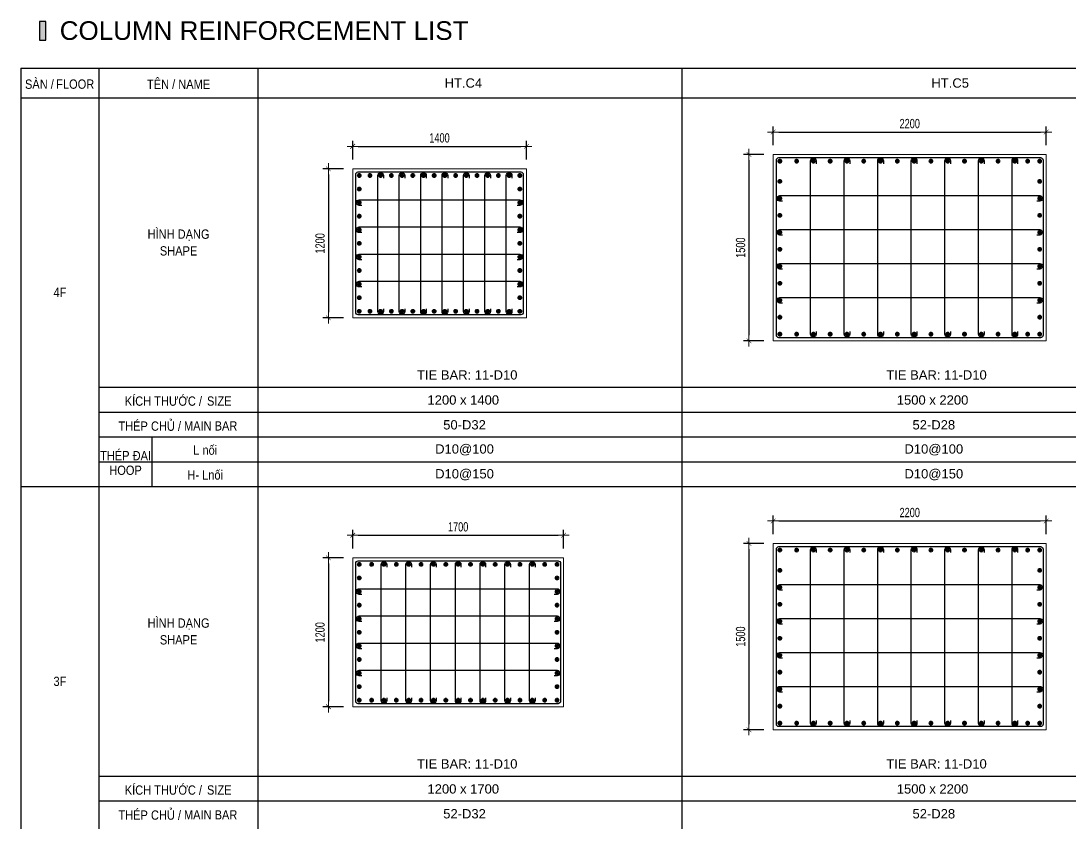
# Model space of a CAD drawing. Header units: millimetres. Extents: x 556513 to 603917, y 79551 to 95646.
# Drawn here: x 589265 to 597719, y 86834 to 93293 of the extents above; entities that cross this region are included whole.
import ezdxf
from ezdxf.enums import TextEntityAlignment as Align

# ---------------------------------------------------------------- set-up
doc = ezdxf.new("R2010")
doc.units = ezdxf.units.MM
doc.layers.get('Defpoints').update_dxf_attribs({"color": 151, "lineweight": 9})
for name, color, linetype in [('2', 2, 'Continuous'), ('TIT1', 3, 'Continuous'), ('TXT', 3, 'Continuous')]:
    doc.layers.add(name, color=color, linetype=linetype)
for name, color, linetype, lineweight in [('NDC_S_CONTINUOUS', 3, 'Continuous', 20), ('NDC_S_DIM', 1, 'Continuous', 15), ('NDC_S_REBAR', 4, 'Continuous', 35), ('NDC_S_VN TEXT', 7, 'Continuous', 20)]:
    doc.layers.add(name, color=color, linetype=linetype, lineweight=lineweight)
doc.styles.add('ARIAL', font='arial.ttf', dxfattribs={"width": 0.8})
doc.styles.add('NDC_ARIAL', font='arial.ttf', dxfattribs={"width": 0.85})
doc.styles.add('NDC_DIM', font='', dxfattribs={"width": 0.75})
doc.styles.get('NDC_DIM').set_extended_font_data('Dotum')
doc.dimstyles.new('NDC_dim_30', dxfattribs={"dimscale": 30, "dimtxt": 2.5, "dimasz": 1.5, "dimexe": 1.5, "dimexo": 2.5, "dimgap": 1, "dimtad": 1, "dimdec": 0, "dimzin": 0, "dimdsep": 46, "dimtxsty": 'NDC_DIM', "dimblk": 'DIMMARK', "dimcen": 0.09, "dimdle": 1.2, "dimclrd": 1, "dimclre": 1, "dimclrt": 3, "dimadec": 0, "dimazin": 0, "dimtfac": 1, "dimtdec": 0, "dimtix": 1, "dimtofl": 0, "dimtmove": 0, "dimatfit": 3, "dimfxl": 8, "dimfxlon": 1, "dimtolj": 1, "dimtzin": 0, "dimarcsym": 0})

# ---------------------------------------------------------------- blocks, each defined once
blk = doc.blocks.new('DIMMARK')
at = {"layer": 'NDC_S_DIM', "color": 1}
blk.add_line((-1.5, 0), (1, 0), dxfattribs=at)
at = {"layer": 'NDC_S_DIM', "color": 2, "const_width": 0.1}
blk.add_lwpolyline([(-0.42, -0.42), (0.42, 0.42)], dxfattribs=at)
blk = doc.blocks.new('*D33')
at = {"layer": 'Defpoints', "color": 0, "ltscale": 40, "transparency": 16777216}
for p in [(593338.2, 92283.6), (591938.2, 92102.1), (593338.2, 92102.1)]:
    blk.add_point(p, dxfattribs=at)
at = {"layer": 'NDC_S_DIM', "color": 1, "lineweight": -2, "ltscale": 40, "transparency": 16777216}
for p, q in [((591938.2, 92177.1), (591938.2, 92328.6)), ((593338.2, 92177.1), (593338.2, 92328.6)), ((591983.2, 92283.6), (593293.2, 92283.6))]:
    blk.add_line(p, q, dxfattribs=at)
at = {"layer": 'NDC_S_DIM', "color": 1, "lineweight": -2, "ltscale": 40, "transparency": 16777216, "xscale": 45, "yscale": 45, "zscale": 45, "rotation": 180}
blk.add_blockref('DIMMARK', (591938.2, 92283.6), dxfattribs=at)
at = {"layer": 'NDC_S_DIM', "color": 1, "lineweight": -2, "ltscale": 40, "transparency": 16777216, "xscale": 45, "yscale": 45, "zscale": 45}
blk.add_blockref('DIMMARK', (593338.2, 92283.6), dxfattribs=at)
at = {"layer": 'NDC_S_DIM', "color": 3, "ltscale": 40, "transparency": 16777216, "insert": (592638.2, 92351.2), "char_height": 75, "attachment_point": 5, "style": 'NDC_DIM'}
blk.add_mtext('\\A1;1400', dxfattribs=at)
blk = doc.blocks.new('*D34')
at = {"layer": 'Defpoints', "color": 0, "ltscale": 40, "transparency": 16777216}
for p in [(591938.2, 92102.1), (591742.8, 90902.1), (591938.2, 90902.1)]:
    blk.add_point(p, dxfattribs=at)
at = {"layer": 'NDC_S_DIM', "color": 1, "lineweight": -2, "ltscale": 40, "transparency": 16777216}
for p, q in [((591863.2, 92102.1), (591697.8, 92102.1)), ((591742.8, 92057.1), (591742.8, 90947.1)), ((591863.2, 90902.1), (591697.8, 90902.1))]:
    blk.add_line(p, q, dxfattribs=at)
at = {"layer": 'NDC_S_DIM', "color": 1, "lineweight": -2, "ltscale": 40, "transparency": 16777216, "xscale": 45, "yscale": 45, "zscale": 45}
for p, rotation in [((591742.8, 92102.1), 90), ((591742.8, 90902.1), 270)]:
    blk.add_blockref('DIMMARK', p, dxfattribs=dict(at, rotation=rotation))
at = {"layer": 'NDC_S_DIM', "color": 3, "ltscale": 40, "transparency": 16777216, "insert": (591675.3, 91502.1), "char_height": 75, "attachment_point": 5, "rotation": 90, "style": 'NDC_DIM'}
blk.add_mtext('\\A1;1200', dxfattribs=at)
blk = doc.blocks.new('kata_block_THEP')
at = {"layer": 'NDC_S_REBAR', "color": 0}
for p, q in [((-0.5, 0), (0.5, 0)), ((-0.35, 0.35), (0.35, -0.35)), ((0.35, 0.35), (-0.35, -0.35)), ((0, 0.5), (0, -0.5))]:
    blk.add_line(p, q, dxfattribs=at)
at = {"layer": 'NDC_S_REBAR', "color": 0, "const_width": 0.0833}
blk.add_lwpolyline([(-0.5, 0, 1), (0.5, 0, 1), (-0.5, 0, 1)], format="xyb", dxfattribs=at)
blk = doc.blocks.new('*D31')
at = {"layer": 'Defpoints', "color": 0, "ltscale": 40, "transparency": 16777216}
for p in [(593638.2, 89150.9), (591938.2, 88969.4), (593638.2, 88969.4)]:
    blk.add_point(p, dxfattribs=at)
at = {"layer": 'NDC_S_DIM', "color": 1, "lineweight": -2, "ltscale": 40, "transparency": 16777216}
for p, q in [((591938.2, 89044.4), (591938.2, 89195.9)), ((593638.2, 89044.4), (593638.2, 89195.9)), ((591983.2, 89150.9), (593593.2, 89150.9))]:
    blk.add_line(p, q, dxfattribs=at)
at = {"layer": 'NDC_S_DIM', "color": 1, "lineweight": -2, "ltscale": 40, "transparency": 16777216, "xscale": 45, "yscale": 45, "zscale": 45, "rotation": 180}
blk.add_blockref('DIMMARK', (591938.2, 89150.9), dxfattribs=at)
at = {"layer": 'NDC_S_DIM', "color": 1, "lineweight": -2, "ltscale": 40, "transparency": 16777216, "xscale": 45, "yscale": 45, "zscale": 45}
blk.add_blockref('DIMMARK', (593638.2, 89150.9), dxfattribs=at)
at = {"layer": 'NDC_S_DIM', "color": 3, "ltscale": 40, "transparency": 16777216, "insert": (592788.2, 89218.5), "char_height": 75, "attachment_point": 5, "style": 'NDC_DIM'}
blk.add_mtext('\\A1;1700', dxfattribs=at)
blk = doc.blocks.new('*D32')
at = {"layer": 'Defpoints', "color": 0, "ltscale": 40, "transparency": 16777216}
for p in [(591938.2, 88969.4), (591742.8, 87769.4), (591938.2, 87769.4)]:
    blk.add_point(p, dxfattribs=at)
at = {"layer": 'NDC_S_DIM', "color": 1, "lineweight": -2, "ltscale": 40, "transparency": 16777216}
for p, q in [((591863.2, 88969.4), (591697.8, 88969.4)), ((591742.8, 88924.4), (591742.8, 87814.4)), ((591863.2, 87769.4), (591697.8, 87769.4))]:
    blk.add_line(p, q, dxfattribs=at)
at = {"layer": 'NDC_S_DIM', "color": 1, "lineweight": -2, "ltscale": 40, "transparency": 16777216, "xscale": 45, "yscale": 45, "zscale": 45}
for p, rotation in [((591742.8, 88969.4), 90), ((591742.8, 87769.4), 270)]:
    blk.add_blockref('DIMMARK', p, dxfattribs=dict(at, rotation=rotation))
at = {"layer": 'NDC_S_DIM', "color": 3, "ltscale": 40, "transparency": 16777216, "insert": (591675.3, 88369.4), "char_height": 75, "attachment_point": 5, "rotation": 90, "style": 'NDC_DIM'}
blk.add_mtext('\\A1;1200', dxfattribs=at)
blk = doc.blocks.new('*D51')
at = {"layer": 'Defpoints', "color": 0, "ltscale": 40, "transparency": 16777216}
for p in [(597527.2, 89266.3), (595327.2, 89084.7), (597527.2, 89084.7)]:
    blk.add_point(p, dxfattribs=at)
at = {"layer": 'NDC_S_DIM', "color": 1, "lineweight": -2, "ltscale": 40, "transparency": 16777216}
for p, q in [((595327.2, 89159.7), (595327.2, 89311.3)), ((597527.2, 89159.7), (597527.2, 89311.3)), ((595372.2, 89266.3), (597482.2, 89266.3))]:
    blk.add_line(p, q, dxfattribs=at)
at = {"layer": 'NDC_S_DIM', "color": 1, "lineweight": -2, "ltscale": 40, "transparency": 16777216, "xscale": 45, "yscale": 45, "zscale": 45, "rotation": 180}
blk.add_blockref('DIMMARK', (595327.2, 89266.3), dxfattribs=at)
at = {"layer": 'NDC_S_DIM', "color": 1, "lineweight": -2, "ltscale": 40, "transparency": 16777216, "xscale": 45, "yscale": 45, "zscale": 45}
blk.add_blockref('DIMMARK', (597527.2, 89266.3), dxfattribs=at)
at = {"layer": 'NDC_S_DIM', "color": 3, "ltscale": 40, "transparency": 16777216, "insert": (596427.2, 89333.8), "char_height": 75, "attachment_point": 5, "style": 'NDC_DIM'}
blk.add_mtext('\\A1;2200', dxfattribs=at)
blk = doc.blocks.new('*D52')
at = {"layer": 'Defpoints', "color": 0, "ltscale": 40, "transparency": 16777216}
for p in [(595327.2, 89084.7), (595131.9, 87584.7), (595327.2, 87584.7)]:
    blk.add_point(p, dxfattribs=at)
at = {"layer": 'NDC_S_DIM', "color": 1, "lineweight": -2, "ltscale": 40, "transparency": 16777216}
for p, q in [((595252.2, 89084.7), (595086.9, 89084.7)), ((595131.9, 89039.7), (595131.9, 87629.7)), ((595252.2, 87584.7), (595086.9, 87584.7))]:
    blk.add_line(p, q, dxfattribs=at)
at = {"layer": 'NDC_S_DIM', "color": 1, "lineweight": -2, "ltscale": 40, "transparency": 16777216, "xscale": 45, "yscale": 45, "zscale": 45}
for p, rotation in [((595131.9, 89084.7), 90), ((595131.9, 87584.7), 270)]:
    blk.add_blockref('DIMMARK', p, dxfattribs=dict(at, rotation=rotation))
at = {"layer": 'NDC_S_DIM', "color": 3, "ltscale": 40, "transparency": 16777216, "insert": (595064.3, 88334.7), "char_height": 75, "attachment_point": 5, "rotation": 90, "style": 'NDC_DIM'}
blk.add_mtext('\\A1;1500', dxfattribs=at)
blk = doc.blocks.new('*D53')
at = {"layer": 'Defpoints', "color": 0, "ltscale": 40, "transparency": 16777216}
for p in [(597527.2, 92399), (595327.2, 92217.4), (597527.2, 92217.4)]:
    blk.add_point(p, dxfattribs=at)
at = {"layer": 'NDC_S_DIM', "color": 1, "lineweight": -2, "ltscale": 40, "transparency": 16777216}
for p, q in [((595327.2, 92292.4), (595327.2, 92444)), ((595372.2, 92399), (597482.2, 92399)), ((597527.2, 92292.4), (597527.2, 92444))]:
    blk.add_line(p, q, dxfattribs=at)
at = {"layer": 'NDC_S_DIM', "color": 1, "lineweight": -2, "ltscale": 40, "transparency": 16777216, "xscale": 45, "yscale": 45, "zscale": 45, "rotation": 180}
blk.add_blockref('DIMMARK', (595327.2, 92399), dxfattribs=at)
at = {"layer": 'NDC_S_DIM', "color": 1, "lineweight": -2, "ltscale": 40, "transparency": 16777216, "xscale": 45, "yscale": 45, "zscale": 45}
blk.add_blockref('DIMMARK', (597527.2, 92399), dxfattribs=at)
at = {"layer": 'NDC_S_DIM', "color": 3, "ltscale": 40, "transparency": 16777216, "insert": (596427.2, 92466.5), "char_height": 75, "attachment_point": 5, "style": 'NDC_DIM'}
blk.add_mtext('\\A1;2200', dxfattribs=at)
blk = doc.blocks.new('*D54')
at = {"layer": 'Defpoints', "color": 0, "ltscale": 40, "transparency": 16777216}
for p in [(595327.2, 92217.4), (595131.9, 90717.4), (595327.2, 90717.4)]:
    blk.add_point(p, dxfattribs=at)
at = {"layer": 'NDC_S_DIM', "color": 1, "lineweight": -2, "ltscale": 40, "transparency": 16777216}
for p, q in [((595252.2, 92217.4), (595086.9, 92217.4)), ((595131.9, 92172.4), (595131.9, 90762.4)), ((595252.2, 90717.4), (595086.9, 90717.4))]:
    blk.add_line(p, q, dxfattribs=at)
at = {"layer": 'NDC_S_DIM', "color": 1, "lineweight": -2, "ltscale": 40, "transparency": 16777216, "xscale": 45, "yscale": 45, "zscale": 45}
for p, rotation in [((595131.9, 92217.4), 90), ((595131.9, 90717.4), 270)]:
    blk.add_blockref('DIMMARK', p, dxfattribs=dict(at, rotation=rotation))
at = {"layer": 'NDC_S_DIM', "color": 3, "ltscale": 40, "transparency": 16777216, "insert": (595064.3, 91467.4), "char_height": 75, "attachment_point": 5, "rotation": 90, "style": 'NDC_DIM'}
blk.add_mtext('\\A1;1500', dxfattribs=at)

msp = doc.modelspace()

# ---------------------------------------------------------------- hatches: boundary and pattern name
at = {"layer": 'TXT'}
msp.add_hatch(color=7, dxfattribs=at).paths.add_polyline_path([(589465.4, 93138.6), (589465.4, 93288.6), (589415.4, 93288.6), (589415.4, 93138.6)])

# ---------------------------------------------------------------- linework, layer by layer
at = {"layer": '2', "lineweight": -2, "ltscale": 1000}
for points in [[(597502.2, 92172.4), (597502.2, 90762.4, -0.414214), (597482.2, 90742.4), (595372.2, 90742.4, -0.414214), (595352.2, 90762.4), (595352.2, 92172.4, -0.414214), (595372.2, 92192.4), (597482.2, 92192.4, -0.414214)], [(593313.2, 92057.1), (593313.2, 90947.1, -0.414214), (593293.2, 90927.1), (591983.2, 90927.1, -0.414214), (591963.2, 90947.1), (591963.2, 92057.1, -0.414214), (591983.2, 92077.1), (593293.2, 92077.1, -0.414214)], [(597502.2, 89039.7), (597502.2, 87629.7, -0.414214), (597482.2, 87609.7), (595372.2, 87609.7, -0.414214), (595352.2, 87629.7), (595352.2, 89039.7, -0.414214), (595372.2, 89059.7), (597482.2, 89059.7, -0.414214)], [(593613.2, 88924.4), (593613.2, 87814.4, -0.414214), (593593.2, 87794.4), (591983.2, 87794.4, -0.414214), (591963.2, 87814.4), (591963.2, 88924.4, -0.414214), (591983.2, 88944.4), (593593.2, 88944.4, -0.414214)]]:
    msp.add_lwpolyline(points, format="xyb", close=True, dxfattribs=at)
at = {"layer": '2'}
for points in [[(595673.3, 90792.5), (595673.3, 90770.4, -1), (595628.3, 90770.4), (595628.3, 92165.9, -1), (595673.3, 92165.9), (595673.3, 92143.8)], [(595943.9, 90792.5), (595943.9, 90770.4, -1), (595898.9, 90770.4), (595898.9, 92165.9, -1), (595943.9, 92165.9), (595943.9, 92143.8)], [(596214.4, 90792.5), (596214.4, 90770.4, -1), (596169.4, 90770.4), (596169.4, 92165.9, -1), (596214.4, 92165.9), (596214.4, 92143.8)], [(596485, 90792.5), (596485, 90770.4, -1), (596440, 90770.4), (596440, 92165.9, -1), (596485, 92165.9), (596485, 92143.8)], [(596755.6, 90792.5), (596755.6, 90770.4, -1), (596710.6, 90770.4), (596710.6, 92165.9, -1), (596755.6, 92165.9), (596755.6, 92143.8)], [(597026.2, 90792.5), (597026.2, 90770.4, -1), (596981.1, 90770.4), (596981.1, 92165.9, -1), (597026.2, 92165.9), (597026.2, 92143.8)], [(597296.7, 90792.5), (597296.7, 90770.4, -1), (597251.7, 90770.4), (597251.7, 92165.9, -1), (597296.7, 92165.9), (597296.7, 92143.8)], [(592186.2, 90975.7), (592186.2, 90953.6, -1), (592141.2, 90953.6), (592141.2, 92049.1, -1), (592186.2, 92049.1), (592186.2, 92026.9)], [(592358.7, 90975.7), (592358.7, 90953.6, -1), (592313.7, 90953.6), (592313.7, 92049.1, -1), (592358.7, 92049.1), (592358.7, 92026.9)], [(592531.3, 90975.7), (592531.3, 90953.6, -1), (592486.3, 90953.6), (592486.3, 92049.1, -1), (592531.3, 92049.1), (592531.3, 92026.9)], [(592703.8, 90975.7), (592703.8, 90953.6, -1), (592658.8, 90953.6), (592658.8, 92049.1, -1), (592703.8, 92049.1), (592703.8, 92026.9)], [(592876.3, 90975.7), (592876.3, 90953.6, -1), (592831.3, 90953.6), (592831.3, 92049.1, -1), (592876.3, 92049.1), (592876.3, 92026.9)], [(593048.9, 90975.7), (593048.9, 90953.6, -1), (593003.9, 90953.6), (593003.9, 92049.1, -1), (593048.9, 92049.1), (593048.9, 92026.9)], [(593221.4, 90975.7), (593221.4, 90953.6, -1), (593176.4, 90953.6), (593176.4, 92049.1, -1), (593221.4, 92049.1), (593221.4, 92026.9)], [(592013.3, 91807.7), (591991.2, 91807.7, -1), (591991.2, 91852.8), (593285.2, 91852.8, -1), (593285.2, 91807.7), (593263, 91807.7)], [(595402.4, 91841.9), (595380.2, 91841.9, -1), (595380.2, 91886.9), (597474.2, 91886.9, -1), (597474.2, 91841.9), (597452.1, 91841.9)], [(592013.3, 91588.9), (591991.2, 91588.9, -1), (591991.2, 91634), (593285.2, 91634, -1), (593285.2, 91588.9), (593263, 91588.9)], [(595402.4, 91568.4), (595380.2, 91568.4, -1), (595380.2, 91613.4), (597474.2, 91613.4, -1), (597474.2, 91568.4), (597452.1, 91568.4)], [(592013.3, 91370.1), (591991.2, 91370.1, -1), (591991.2, 91415.2), (593285.2, 91415.2, -1), (593285.2, 91370.1), (593263, 91370.1)], [(595402.4, 91294.9), (595380.2, 91294.9, -1), (595380.2, 91339.9), (597474.2, 91339.9, -1), (597474.2, 91294.9), (597452.1, 91294.9)], [(592013.3, 91151.3), (591991.2, 91151.3, -1), (591991.2, 91196.4), (593285.2, 91196.4, -1), (593285.2, 91151.3), (593263, 91151.3)], [(595402.4, 91021.4), (595380.2, 91021.4, -1), (595380.2, 91066.4), (597474.2, 91066.4, -1), (597474.2, 91021.4), (597452.1, 91021.4)], [(595673.3, 87659.8), (595673.3, 87637.7, -1), (595628.3, 87637.7), (595628.3, 89033.2, -1), (595673.3, 89033.2), (595673.3, 89011)], [(595943.9, 87659.8), (595943.9, 87637.7, -1), (595898.9, 87637.7), (595898.9, 89033.2, -1), (595943.9, 89033.2), (595943.9, 89011)], [(596214.4, 87659.8), (596214.4, 87637.7, -1), (596169.4, 87637.7), (596169.4, 89033.2, -1), (596214.4, 89033.2), (596214.4, 89011)], [(596485, 87659.8), (596485, 87637.7, -1), (596440, 87637.7), (596440, 89033.2, -1), (596485, 89033.2), (596485, 89011)], [(596755.6, 87659.8), (596755.6, 87637.7, -1), (596710.6, 87637.7), (596710.6, 89033.2, -1), (596755.6, 89033.2), (596755.6, 89011)], [(597026.2, 87659.8), (597026.2, 87637.7, -1), (596981.1, 87637.7), (596981.1, 89033.2, -1), (597026.2, 89033.2), (597026.2, 89011)], [(597296.7, 87659.8), (597296.7, 87637.7, -1), (597251.7, 87637.7), (597251.7, 89033.2, -1), (597296.7, 89033.2), (597296.7, 89011)], [(592212.9, 87843), (592212.9, 87820.9, -1), (592167.9, 87820.9), (592167.9, 88916.4, -1), (592212.9, 88916.4), (592212.9, 88894.2)], [(592412.2, 87843), (592412.2, 87820.9, -1), (592367.2, 87820.9), (592367.2, 88916.4, -1), (592412.2, 88916.4), (592412.2, 88894.2)], [(592611.4, 87843), (592611.4, 87820.9, -1), (592566.4, 87820.9), (592566.4, 88916.4, -1), (592611.4, 88916.4), (592611.4, 88894.2)], [(592810.7, 87843), (592810.7, 87820.9, -1), (592765.7, 87820.9), (592765.7, 88916.4, -1), (592810.7, 88916.4), (592810.7, 88894.2)], [(593009.9, 87843), (593009.9, 87820.9, -1), (592964.9, 87820.9), (592964.9, 88916.4, -1), (593009.9, 88916.4), (593009.9, 88894.2)], [(593209.2, 87843), (593209.2, 87820.9, -1), (593164.2, 87820.9), (593164.2, 88916.4, -1), (593209.2, 88916.4), (593209.2, 88894.2)], [(593408.4, 87843), (593408.4, 87820.9, -1), (593363.4, 87820.9), (593363.4, 88916.4, -1), (593408.4, 88916.4), (593408.4, 88894.2)], [(592013.3, 88675), (591991.2, 88675, -1), (591991.2, 88720.1), (593585.2, 88720.1, -1), (593585.2, 88675), (593563, 88675)], [(595402.4, 88709.2), (595380.2, 88709.2, -1), (595380.2, 88754.2), (597474.2, 88754.2, -1), (597474.2, 88709.2), (597452.1, 88709.2)], [(592013.3, 88456.2), (591991.2, 88456.2, -1), (591991.2, 88501.3), (593585.2, 88501.3, -1), (593585.2, 88456.2), (593563, 88456.2)], [(595402.4, 88435.7), (595380.2, 88435.7, -1), (595380.2, 88480.7), (597474.2, 88480.7, -1), (597474.2, 88435.7), (597452.1, 88435.7)], [(592013.3, 88237.4), (591991.2, 88237.4, -1), (591991.2, 88282.5), (593585.2, 88282.5, -1), (593585.2, 88237.4), (593563, 88237.4)], [(595402.4, 88162.2), (595380.2, 88162.2, -1), (595380.2, 88207.2), (597474.2, 88207.2, -1), (597474.2, 88162.2), (597452.1, 88162.2)], [(592013.3, 88018.6), (591991.2, 88018.6, -1), (591991.2, 88063.7), (593585.2, 88063.7, -1), (593585.2, 88018.6), (593563, 88018.6)], [(595402.4, 87888.7), (595380.2, 87888.7, -1), (595380.2, 87933.7), (597474.2, 87933.7, -1), (597474.2, 87888.7), (597452.1, 87888.7)]]:
    msp.add_lwpolyline(points, format="xyb", dxfattribs=at)
at = {"layer": 'NDC_S_CONTINUOUS', "ltscale": 70}
for points in [[(597527.2, 92217.4), (597527.2, 90717.4), (595327.2, 90717.4), (595327.2, 92217.4), (597527.2, 92217.4)], [(593338.2, 92102.1), (593338.2, 90902.1), (591938.2, 90902.1), (591938.2, 92102.1), (593338.2, 92102.1)], [(597527.2, 89084.7), (597527.2, 87584.7), (595327.2, 87584.7), (595327.2, 89084.7), (597527.2, 89084.7)], [(593638.2, 88969.4), (593638.2, 87769.4), (591938.2, 87769.4), (591938.2, 88969.4), (593638.2, 88969.4)]]:
    msp.add_lwpolyline(points, dxfattribs=at)
at = {"layer": 'TIT1', "color": 2}
msp.add_line((589265.4, 92913.6), (601724.1, 92913.6), dxfattribs=at)
at = {"layer": 'TIT1'}
for p, q in [((589265.4, 92913.6), (589265.4, 80142.8)), ((589893.3, 92913.6), (589893.3, 80142.8)), ((591177.2, 80142.8), (591177.2, 92913.6)), ((594590.5, 92913.6), (594590.5, 80142.8)), ((589265.4, 92673.6), (601724.1, 92673.6)), ((601724.1, 89540.9), (589265.4, 89540.9))]:
    msp.add_line(p, q, dxfattribs=at)
at = {"layer": 'TIT1', "color": 8}
for p, q in [((601724.1, 90340.9), (589893.3, 90340.9)), ((601724.1, 90140.9), (589893.3, 90140.9)), ((601724.1, 89940.9), (589893.3, 89940.9)), ((590322.5, 89540.9), (590322.5, 89940.9)), ((601724.1, 89740.9), (589893.3, 89740.9)), ((601724.1, 87208.2), (589893.3, 87208.2)), ((601724.1, 87008.2), (589893.3, 87008.2))]:
    msp.add_line(p, q, dxfattribs=at)
at = {"layer": 'TXT', "color": 7}
msp.add_lwpolyline([(589465.4, 93138.6), (589465.4, 93288.6), (589415.4, 93288.6), (589415.4, 93138.6)], close=True, dxfattribs=at)
msp.add_lwpolyline([(589465.4, 93138.6), (589465.4, 93288.6), (589415.4, 93288.6), (589415.4, 93138.6)], close=True, dxfattribs=at)

# ---------------------------------------------------------------- block references
at = {"layer": '2', "yscale": 36, "zscale": 36}
for p, xscale, rotation in [((595380.2, 92164.4), -36, 90), ((595515.5, 92164.4), -36, 90), ((595650.8, 92164.4), -36, 90), ((595786.1, 92164.4), -36, 90), ((595921.4, 92164.4), -36, 90), ((596056.7, 92164.4), -36, 90), ((596191.9, 92164.4), -36, 90), ((596327.2, 92164.4), -36, 90), ((596462.5, 92164.4), -36, 90), ((596597.8, 92164.4), -36, 90), ((596733.1, 92164.4), -36, 90), ((596868.4, 92164.4), -36, 90), ((597003.7, 92164.4), -36, 90), ((597138.9, 92164.4), -36, 90), ((597274.2, 92164.4), -36, 90), ((597377.3, 92164.4), -36, 90), ((597474.2, 92164.4), 36, 270), ((591991.2, 92049.1), -36, 90), ((592077.4, 92049.1), -36, 90), ((592163.7, 92049.1), -36, 90), ((592250, 92049.1), -36, 90), ((592336.2, 92049.1), -36, 90), ((592422.5, 92049.1), -36, 90), ((592508.8, 92049.1), -36, 90), ((592595, 92049.1), -36, 90), ((592681.3, 92049.1), -36, 90), ((592767.6, 92049.1), -36, 90), ((592853.8, 92049.1), -36, 90), ((592940.1, 92049.1), -36, 90), ((593026.4, 92049.1), -36, 90), ((593112.6, 92049.1), -36, 90), ((593198.9, 92049.1), -36, 90), ((593285.2, 92049.1), 36, 270), ((593285.2, 92049.1), -36, 90), ((595380.2, 92001.2), -36, 90), ((597474.2, 92001.2), 36, 270), ((591991.2, 91939.7), -36, 90), ((593285.2, 91939.7), 36, 270), ((591991.2, 91830.3), -36, 90), ((593285.2, 91830.3), 36, 270), ((595380.2, 91864.4), -36, 90), ((597474.2, 91864.4), 36, 270), ((591991.2, 91720.9), -36, 90), ((593285.2, 91720.9), 36, 270), ((595380.2, 91727.7), -36, 90), ((597474.2, 91727.7), 36, 270), ((591991.2, 91611.5), -36, 90), ((593285.2, 91611.5), 36, 270), ((595380.2, 91590.9), -36, 90), ((597474.2, 91590.9), 36, 270), ((591991.2, 91502.1), -36, 90), ((593285.2, 91502.1), 36, 270), ((595380.2, 91454.2), -36, 90), ((597474.2, 91454.2), 36, 270), ((591991.2, 91392.7), -36, 90), ((593285.2, 91392.7), 36, 270), ((591991.2, 91283.3), -36, 90), ((593285.2, 91283.3), 36, 270), ((595380.2, 91317.4), -36, 90), ((597474.2, 91317.4), 36, 270), ((591991.2, 91173.9), -36, 90), ((593285.2, 91173.9), 36, 270), ((595380.2, 91180.7), -36, 90), ((597474.2, 91180.7), 36, 270), ((591991.2, 91064.5), -36, 90), ((593285.2, 91064.5), 36, 270), ((595380.2, 91043.9), -36, 90), ((597474.2, 91043.9), 36, 270), ((591991.2, 90955.1), 36, 90), ((592077.4, 90955.1), 36, 90), ((592163.7, 90955.1), 36, 90), ((592250, 90955.1), 36, 90), ((592336.2, 90955.1), 36, 90), ((592422.5, 90955.1), 36, 90), ((592508.8, 90955.1), 36, 90), ((592595, 90955.1), 36, 90), ((592681.3, 90955.1), 36, 90), ((592767.6, 90955.1), 36, 90), ((592853.8, 90955.1), 36, 90), ((592940.1, 90955.1), 36, 90), ((593026.4, 90955.1), 36, 90), ((593112.6, 90955.1), 36, 90), ((593198.9, 90955.1), 36, 90), ((593285.2, 90955.1), -36, 270), ((595380.2, 90907.2), -36, 90), ((597474.2, 90907.2), 36, 270), ((595380.2, 90770.4), 36, 90), ((595515.5, 90770.4), 36, 90), ((595650.8, 90770.4), 36, 90), ((595786.1, 90770.4), 36, 90), ((595921.4, 90770.4), 36, 90), ((596056.7, 90770.4), 36, 90), ((596191.9, 90770.4), 36, 90), ((596327.2, 90770.4), 36, 90), ((596462.5, 90770.4), 36, 90), ((596597.8, 90770.4), 36, 90), ((596733.1, 90770.4), 36, 90), ((596868.4, 90770.4), 36, 90), ((597003.7, 90770.4), 36, 90), ((597138.9, 90770.4), 36, 90), ((597274.2, 90770.4), 36, 90), ((597377.3, 90770.4), 36, 90), ((597474.2, 90770.4), -36, 270), ((595380.2, 89031.7), -36, 90), ((595515.5, 89031.7), -36, 90), ((595650.8, 89031.7), -36, 90), ((595786.1, 89031.7), -36, 90), ((595921.4, 89031.7), -36, 90), ((596056.7, 89031.7), -36, 90), ((596191.9, 89031.7), -36, 90), ((596327.2, 89031.7), -36, 90), ((596462.5, 89031.7), -36, 90), ((596597.8, 89031.7), -36, 90), ((596733.1, 89031.7), -36, 90), ((596868.4, 89031.7), -36, 90), ((597003.7, 89031.7), -36, 90), ((597138.9, 89031.7), -36, 90), ((597274.2, 89031.7), -36, 90), ((597377.3, 89031.7), -36, 90), ((597474.2, 89031.7), 36, 270), ((591991.2, 88916.4), -36, 90), ((592090.8, 88916.4), -36, 90), ((592190.4, 88916.4), -36, 90), ((592290, 88916.4), -36, 90), ((592389.7, 88916.4), -36, 90), ((592489.3, 88916.4), -36, 90), ((592588.9, 88916.4), -36, 90), ((592688.5, 88916.4), -36, 90), ((592788.2, 88916.4), -36, 90), ((592887.8, 88916.4), -36, 90), ((592987.4, 88916.4), -36, 90), ((593087, 88916.4), -36, 90), ((593186.7, 88916.4), -36, 90), ((593286.3, 88916.4), -36, 90), ((593385.9, 88916.4), -36, 90), ((593485.5, 88916.4), -36, 90), ((593585.2, 88916.4), 36, 270), ((595380.2, 88868.5), -36, 90), ((597474.2, 88868.5), 36, 270), ((591991.2, 88807), -36, 90), ((593585.2, 88807), 36, 270), ((591991.2, 88697.6), -36, 90), ((593585.2, 88697.6), 36, 270), ((595380.2, 88731.7), -36, 90), ((597474.2, 88731.7), 36, 270), ((591991.2, 88588.2), -36, 90), ((593585.2, 88588.2), 36, 270), ((595380.2, 88595), -36, 90), ((597474.2, 88595), 36, 270), ((591991.2, 88478.8), -36, 90), ((593585.2, 88478.8), 36, 270), ((595380.2, 88458.2), -36, 90), ((597474.2, 88458.2), 36, 270), ((591991.2, 88369.4), -36, 90), ((593585.2, 88369.4), 36, 270), ((595380.2, 88321.5), -36, 90), ((597474.2, 88321.5), 36, 270), ((591991.2, 88260), -36, 90), ((593585.2, 88260), 36, 270), ((591991.2, 88150.6), -36, 90), ((593585.2, 88150.6), 36, 270), ((595380.2, 88184.7), -36, 90), ((597474.2, 88184.7), 36, 270), ((591991.2, 88041.2), -36, 90), ((593585.2, 88041.2), 36, 270), ((595380.2, 88048), -36, 90), ((597474.2, 88048), 36, 270), ((591991.2, 87931.8), -36, 90), ((593585.2, 87931.8), 36, 270), ((595380.2, 87911.2), -36, 90), ((597474.2, 87911.2), 36, 270), ((591991.2, 87822.4), 36, 90), ((592090.8, 87822.4), 36, 90), ((592190.4, 87822.4), 36, 90), ((592290, 87822.4), 36, 90), ((592389.7, 87822.4), 36, 90), ((592489.3, 87822.4), 36, 90), ((592588.9, 87822.4), 36, 90), ((592688.5, 87822.4), 36, 90), ((592788.2, 87822.4), 36, 90), ((592887.8, 87822.4), 36, 90), ((592987.4, 87822.4), 36, 90), ((593087, 87822.4), 36, 90), ((593186.7, 87822.4), 36, 90), ((593286.3, 87822.4), 36, 90), ((593385.9, 87822.4), 36, 90), ((593485.5, 87822.4), 36, 90), ((593585.2, 87822.4), -36, 270), ((595380.2, 87774.5), -36, 90), ((597474.2, 87774.5), 36, 270), ((595380.2, 87637.7), 36, 90), ((595515.5, 87637.7), 36, 90), ((595650.8, 87637.7), 36, 90), ((595786.1, 87637.7), 36, 90), ((595921.4, 87637.7), 36, 90), ((596056.7, 87637.7), 36, 90), ((596191.9, 87637.7), 36, 90), ((596327.2, 87637.7), 36, 90), ((596462.5, 87637.7), 36, 90), ((596597.8, 87637.7), 36, 90), ((596733.1, 87637.7), 36, 90), ((596868.4, 87637.7), 36, 90), ((597003.7, 87637.7), 36, 90), ((597138.9, 87637.7), 36, 90), ((597274.2, 87637.7), 36, 90), ((597377.3, 87637.7), 36, 90), ((597474.2, 87637.7), -36, 270)]:
    msp.add_blockref('kata_block_THEP', p, dxfattribs=dict(at, xscale=xscale, rotation=rotation))

# ---------------------------------------------------------------- texts
at = {"layer": 'NDC_S_VN TEXT', "style": 'NDC_ARIAL', "width": 0.85}
for s, p in [('SÀN /', (589414, 92793.6)), ('HÌNH DẠNG', (590535.3, 91577.9)), ('KÍCH THƯỚC /', (590412.9, 90240.9)), ('THÉP CHỦ /', (590302.8, 90040.9)), ('THÉP ĐAI', (590108, 89802)), ('HÌNH DẠNG', (590535.3, 88445.2)), ('KÍCH THƯỚC /', (590412.9, 87108.2)), ('THÉP CHỦ /', (590302.8, 86908.2))]:
    msp.add_text(s, height=75, dxfattribs=at).set_placement(p, align=Align.MIDDLE)
at = {"layer": 'TIT1', "style": 'NDC_ARIAL', "width": 0.85}
for s, p in [('FLOOR', (589702.5, 92784.8)), ('TÊN / NAME', (590535.3, 92793.6)), ('SHAPE', (590535.3, 91441.7)), ('4F', (589579.3, 91107.3)), ('SIZE', (590863.3, 90232.1)), ('MAIN BAR', (590793.7, 90032.1)), ('L nối', (590749.9, 89840.9)), ('HOOP', (590108, 89674.7)), ('H- Lnối', (590749.9, 89640.9)), ('SHAPE', (590535.3, 88309)), ('3F', (589579.3, 87974.6)), ('SIZE', (590863.3, 87099.4)), ('MAIN BAR', (590793.7, 86899.4))]:
    msp.add_text(s, height=75, dxfattribs=at).set_placement(p, align=Align.MIDDLE)
at = {"layer": 'TIT1', "color": 2, "style": 'NDC_ARIAL'}
for s, p in [('HT.C4', (592830.1, 92793.6)), ('HT.C5', (596753.1, 92793.6))]:
    msp.add_text(s, height=75, dxfattribs=at).set_placement(p, align=Align.MIDDLE)
at = {"layer": 'TIT1', "style": 'NDC_ARIAL'}
for s, p in [('TIE BAR: 11-D10', (592861.3, 90442.6)), ('TIE BAR: 11-D10', (596642.9, 90442.6)), ('1200 x 1400', (592829.5, 90240.7)), ('1500 x 2200', (596611.1, 90240.7)), ('50-D32', (592839.6, 90040.7)), ('52-D28', (596621.2, 90040.7)), ('D10@100', (592839.6, 89840.7)), ('D10@100', (596621.2, 89840.7)), ('D10@150', (592839.6, 89640.7)), ('D10@150', (596621.2, 89640.7)), ('TIE BAR: 11-D10', (592861.3, 87309.9)), ('TIE BAR: 11-D10', (596642.9, 87309.9)), ('1200 x 1700', (592829.5, 87108)), ('1500 x 2200', (596611.1, 87108)), ('52-D32', (592839.6, 86908)), ('52-D28', (596621.2, 86908))]:
    msp.add_text(s, height=75, dxfattribs=at).set_placement(p, align=Align.MIDDLE)
at = {"layer": 'TXT', "color": 3, "style": 'ARIAL'}
msp.add_text('COLUMN REINFORCEMENT LIST', height=150, dxfattribs=at).set_placement((589577.5, 93141))

# ---------------------------------------------------------------- dimensions: what is measured, and where the dimension line sits
at = {"layer": 'NDC_S_DIM', "ltscale": 40}
for base, p1, p2, picture, middle in [((597527.2, 92399), (595327.2, 92217.4), (597527.2, 92217.4), '*D53', (596427.2, 92466.5)), ((593338.2, 92283.6), (591938.2, 92102.1), (593338.2, 92102.1), '*D33', (592638.2, 92351.2)), ((597527.2, 89266.3), (595327.2, 89084.7), (597527.2, 89084.7), '*D51', (596427.2, 89333.8)), ((593638.2, 89150.9), (591938.2, 88969.4), (593638.2, 88969.4), '*D31', (592788.2, 89218.5))]:
    dim = msp.add_linear_dim(base=base, p1=p1, p2=p2, dimstyle='NDC_dim_30', dxfattribs=at)
    dim.commit()
    dim.dimension.update_dxf_attribs({"geometry": picture, "text_midpoint": middle})
for base, p1, p2, picture, middle in [((595131.9, 90717.4), (595327.2, 92217.4), (595327.2, 90717.4), '*D54', (595064.3, 91467.4)), ((591742.8, 90902.1), (591938.2, 92102.1), (591938.2, 90902.1), '*D34', (591675.3, 91502.1)), ((595131.9, 87584.7), (595327.2, 89084.7), (595327.2, 87584.7), '*D52', (595064.3, 88334.7)), ((591742.8, 87769.4), (591938.2, 88969.4), (591938.2, 87769.4), '*D32', (591675.3, 88369.4))]:
    dim = msp.add_linear_dim(base=base, p1=p1, p2=p2, angle=90, dimstyle='NDC_dim_30', dxfattribs=at)
    dim.commit()
    dim.dimension.update_dxf_attribs({"geometry": picture, "text_midpoint": middle})

doc.saveas('drawing.dxf')
